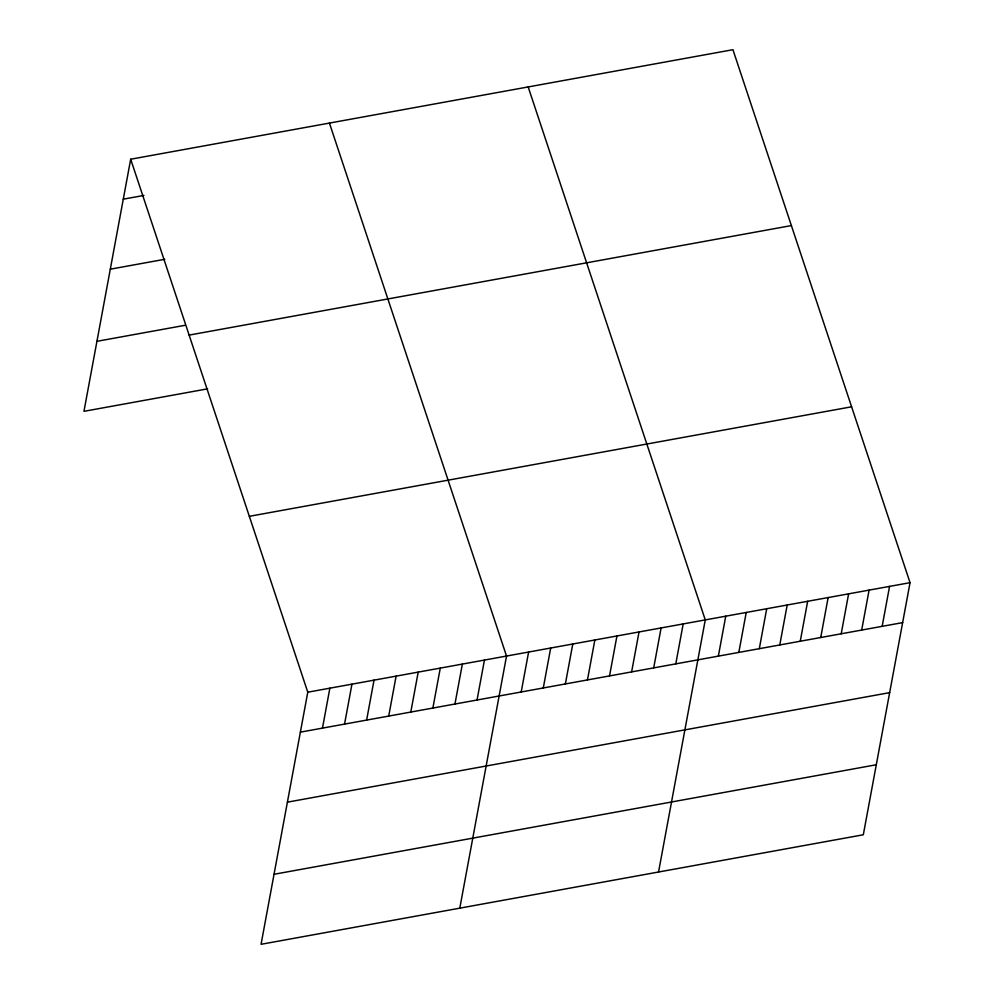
<?xml version="1.0" encoding="UTF-8"?>
<svg xmlns="http://www.w3.org/2000/svg" width="994" height="994" viewBox="0 0 994 994"><rect width="100%" height="100%" fill="white"/><g stroke="black" fill="none" stroke-linecap="round" stroke-linejoin="round"><path stroke-width="1.49" d="M130.686 159.226L307.78 692.197L261.062 944.3L863.314 834.774L910.044 582.67L732.938 49.7L130.686 159.226L83.956 411.33L207.622 388.84M322.466 728.13L329.871 688.183M344.545 724.117L351.951 684.158M366.624 720.091L374.03 680.144M388.716 716.078L396.109 676.131M410.795 712.064L418.201 672.118M432.875 708.051L440.28 668.105M454.954 704.038L462.359 664.079M477.045 700.012L484.451 660.066M459.8 908.156L506.53 656.052L329.424 123.082M521.204 691.986L528.609 652.039M543.296 687.972L550.688 648.026M565.375 683.947L572.78 644M587.454 679.933L594.859 639.987M609.533 675.92L616.939 635.974M631.625 671.907L639.03 631.96M653.704 667.893L661.109 627.935M675.783 663.868L683.189 623.921M658.55 872.011L705.268 619.908L528.174 86.938M718.351 656.127L725.757 616.181M738.828 652.412L746.233 612.466M759.304 648.684L766.709 608.738M779.781 644.957L787.186 605.011M800.257 641.242L807.662 601.283M820.733 637.514L828.139 597.568M841.21 633.787L848.615 593.84M861.686 630.059L869.091 590.113M882.163 626.344L889.568 586.398M123.281 199.173L143.894 195.433M110.309 269.188L164.78 259.285M96.94 341.315L185.269 325.262M189.121 335.102L791.386 225.576M249.345 516.321L851.597 406.794M307.78 692.197L910.044 582.67M300.374 732.143L902.639 622.617M287.403 802.158L889.667 692.632M274.033 874.285L876.298 764.759"/></g></svg>
